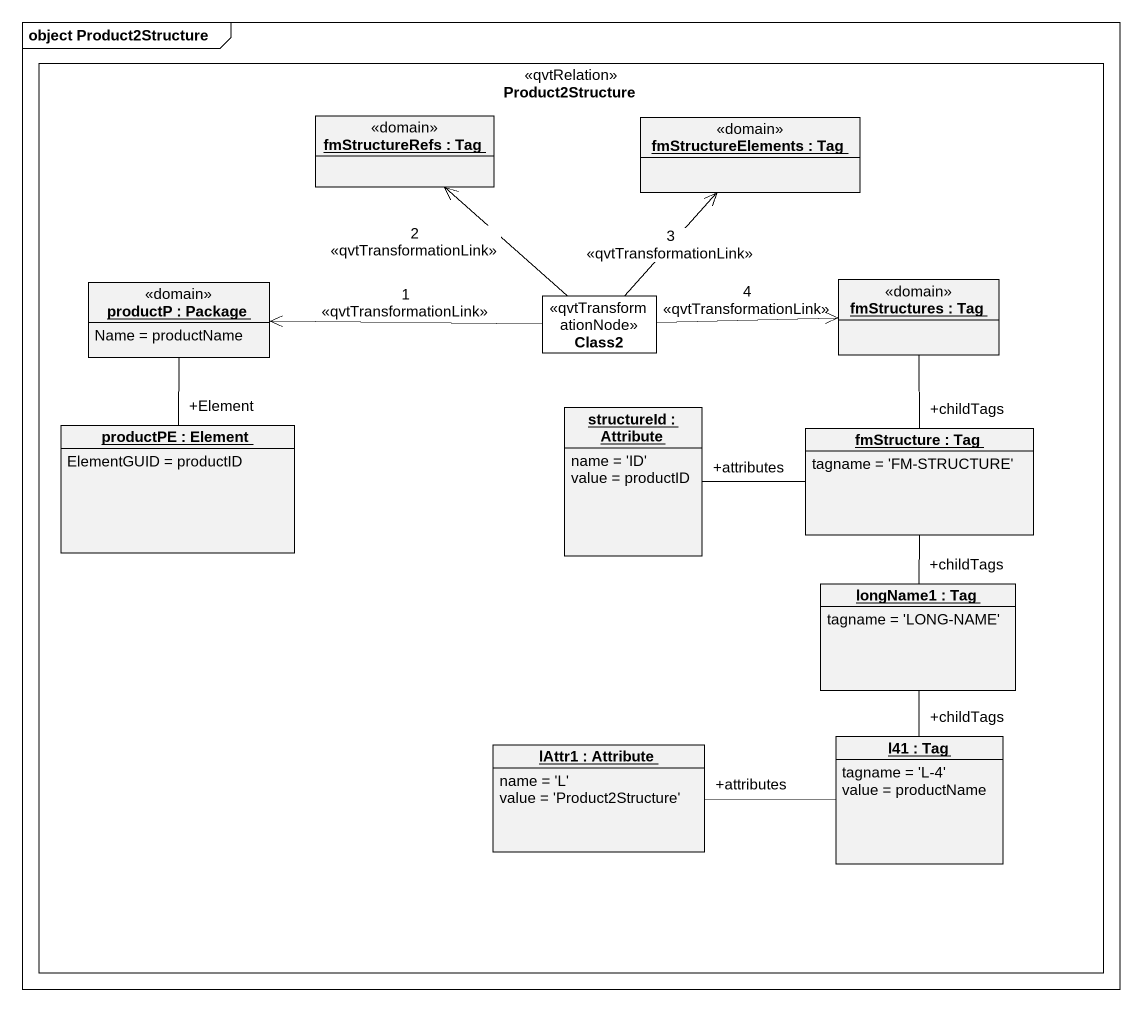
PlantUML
@startuml
mainframe object Product2Structure
hide circle
hide empty members
rectangle Product2Structure <<qvtRelation>> #FFFFFF {
  object "fmStructureRefs : Tag" as fmStructureRefs <<domain>>
  object "fmStructureElements : Tag" as fmStructureElements <<domain>>
  object "productP : Package" as productP <<domain>> {
    Name = productName
  }
  object "fmStructures : Tag" as fmStructures <<domain>>
  class Class2 <<qvtTransformationNode>> #FFFFFF
  object "structureId : Attribute" as structureId {
    name = 'ID'
    value = productID
  }
  object "productPE : Element" as productPE {
    ElementGUID = productID
  }
  object "fmStructure : Tag" as fmStructure {
    tagname = 'FM-STRUCTURE'
  }
  object "longName1 : Tag" as longName1 {
    tagname = 'LONG-NAME'
  }
  object "lAttr1 : Attribute" as lAttr1 {
    name = 'L'
    value = 'Product2Structure'
  }
  object "l41 : Tag" as l41 {
    tagname = 'L-4'
    value = productName
  }
}
productP -- "+Element" productPE
fmStructures -- "+childTags" fmStructure
Class2 -up-> fmStructureRefs : 2\n<<qvtTransformationLink>>
Class2 -up-> fmStructureElements : 3\n<<qvtTransformationLink>>
Class2 -left-> productP : 1\n<<qvtTransformationLink>>
Class2 -right-> fmStructures : 4\n<<qvtTransformationLink>>
fmStructure -left- "+attributes" structureId
fmStructure -- "+childTags" longName1
longName1 -- "+childTags" l41
l41 -left- "+attributes" lAttr1
@enduml
